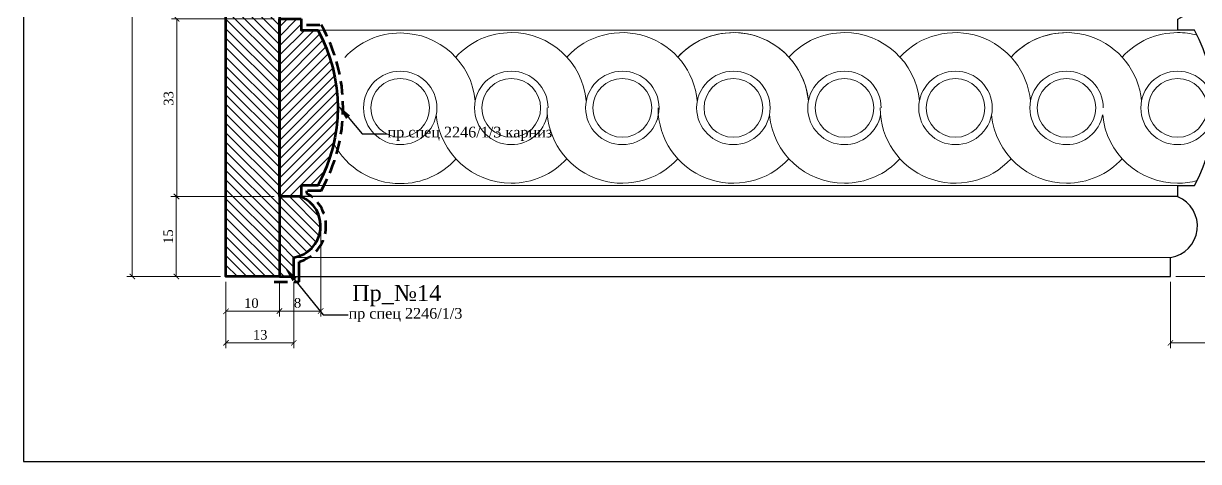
# Model space of a CAD drawing. Header units: millimetres. Extents: x 308988 to 309318, y -100826 to -100606.
# Drawn here: x 308988.4 to 309208.2, y -100826.3 to -100744.4 of the extents above; entities that cross this region are included whole.
import ezdxf
from ezdxf import colors
from ezdxf.entities.mleader import LeaderData, LeaderLine
from ezdxf.math import Vec2, Vec3

# ---------------------------------------------------------------- set-up
doc = ezdxf.new("R2010")
doc.units = ezdxf.units.MM
doc.header["$MEASUREMENT"] = 0
doc.linetypes.add('HIDDEN', pattern=[0.375, 0.25, -0.125])
doc.layers.add('Outside panel', color=7, linetype='Continuous', lineweight=18, true_color=0x7f5e57)
doc.layers.add('линия 50', color=1, linetype='Continuous', lineweight=140)
doc.layers.add('ШТАМП', color=7, linetype='Continuous', lineweight=5)
doc.layers.add('размеры в модели', color=7, linetype='Continuous')
doc.styles.add('ELECT', font='times.ttf')
doc.styles.get("Standard").update_dxf_attribs({"font": 'times.ttf'})
doc.dimstyles.new('M_1', dxfattribs={"dimtxt": 1.8, "dimasz": 1, "dimexe": 1, "dimexo": 1, "dimgap": 0.6, "dimtad": 1, "dimdec": 0, "dimdsep": 46, "dimtxsty": 'Standard', "dimblk": 'ARCHTICK', "dimcen": -5, "dimclrd": 7, "dimclre": 7, "dimclrt": 7, "dimadec": 0, "dimazin": 0, "dimtfac": 1, "dimtdec": 0, "dimtmove": 0, "dimatfit": 3, "dimfxl": 1, "dimtolj": 1, "dimtzin": 0, "dimlwd": 5, "dimlwe": 5, "dimarcsym": 0})

# ---------------------------------------------------------------- blocks, each defined once
blk = doc.blocks.new('_ArchTick')
at = {"color": 0, "linetype": 'ByBlock', "const_width": 0.15}
blk.add_lwpolyline([(-0.5, -0.5), (0.5, 0.5)], dxfattribs=at)
blk = doc.blocks.new('*D25')
at = {"color": 7, "lineweight": 5, "ltscale": 1000, "transparency": 16777216}
for p, q in [((309285.23, -100650.84), (309285.23, -100805.1)), ((309202.93, -100792.71), (309202.93, -100805.1)), ((309202.93, -100804.1), (309285.23, -100804.1))]:
    blk.add_line(p, q, dxfattribs=at)
at = {"layer": 'Defpoints', "color": 0, "ltscale": 1000, "transparency": 16777216}
for p in [(309285.23, -100649.84), (309202.93, -100791.71), (309285.23, -100804.1)]:
    blk.add_point(p, dxfattribs=at)
at = {"color": 7, "lineweight": 5, "ltscale": 1000, "transparency": 16777216, "rotation": 180}
blk.add_blockref('_ArchTick', (309202.93, -100804.1), dxfattribs=at)
at = {"color": 7, "lineweight": 5, "ltscale": 1000, "transparency": 16777216}
blk.add_blockref('_ArchTick', (309285.23, -100804.1), dxfattribs=at)
at = {"color": 7, "ltscale": 1000, "transparency": 16777216, "insert": (309242.8, -100802.59), "char_height": 1.8, "attachment_point": 5}
blk.add_mtext('\\A1;82', dxfattribs=at)
blk = doc.blocks.new('*D24')
at = {"color": 7, "lineweight": 5, "ltscale": 1000, "transparency": 16777216}
for p, q in [((309286.23, -100642.18), (309297.48, -100642.18)), ((309296.48, -100642.18), (309296.48, -100791.71)), ((309203.93, -100791.71), (309297.48, -100791.71))]:
    blk.add_line(p, q, dxfattribs=at)
at = {"layer": 'Defpoints', "color": 0, "ltscale": 1000, "transparency": 16777216}
for p in [(309285.23, -100642.18), (309202.93, -100791.71), (309296.48, -100791.71)]:
    blk.add_point(p, dxfattribs=at)
at = {"color": 7, "lineweight": 5, "ltscale": 1000, "transparency": 16777216}
for p, rotation in [((309296.48, -100642.18), 90), ((309296.48, -100791.71), 270)]:
    blk.add_blockref('_ArchTick', p, dxfattribs=dict(at, rotation=rotation))
at = {"color": 7, "ltscale": 1000, "transparency": 16777216, "insert": (309294.96, -100718.66), "char_height": 1.8, "attachment_point": 5, "rotation": 90}
blk.add_mtext('\\A1;150', dxfattribs=at)
blk = doc.blocks.new('*D23')
at = {"layer": 'Defpoints', "color": 0, "ltscale": 1000, "transparency": 16777216}
for p in [(309026.28, -100791.68), (309038.98, -100791.68), (309038.98, -100804.1)]:
    blk.add_point(p, dxfattribs=at)
at = {"layer": 'размеры в модели', "color": 7, "lineweight": 5, "ltscale": 1000, "transparency": 16777216}
for p, q in [((309026.28, -100792.68), (309026.28, -100805.1)), ((309038.98, -100792.68), (309038.98, -100805.1)), ((309026.28, -100804.1), (309038.98, -100804.1))]:
    blk.add_line(p, q, dxfattribs=at)
at = {"layer": 'размеры в модели', "color": 7, "lineweight": 5, "ltscale": 1000, "transparency": 16777216, "rotation": 180}
blk.add_blockref('_ArchTick', (309026.28, -100804.1), dxfattribs=at)
at = {"layer": 'размеры в модели', "color": 7, "lineweight": 5, "ltscale": 1000, "transparency": 16777216}
blk.add_blockref('_ArchTick', (309038.98, -100804.1), dxfattribs=at)
at = {"layer": 'размеры в модели', "color": 7, "ltscale": 1000, "transparency": 16777216, "insert": (309032.69, -100802.59), "char_height": 1.8, "attachment_point": 5}
blk.add_mtext('\\A1;13', dxfattribs=at)
blk = doc.blocks.new('*D22')
at = {"layer": 'Defpoints', "color": 0, "ltscale": 1000, "transparency": 16777216}
for p in [(309036.28, -100776.74), (309017, -100791.68), (309026.28, -100791.68)]:
    blk.add_point(p, dxfattribs=at)
at = {"layer": 'размеры в модели', "color": 7, "lineweight": 5, "ltscale": 1000, "transparency": 16777216}
for p, q in [((309035.28, -100776.74), (309016, -100776.74)), ((309017, -100776.74), (309017, -100791.68)), ((309025.28, -100791.68), (309016, -100791.68))]:
    blk.add_line(p, q, dxfattribs=at)
for p, rotation in [((309017, -100776.74), 90), ((309017, -100791.68), 270)]:
    blk.add_blockref('_ArchTick', p, dxfattribs=dict(at, rotation=rotation))
at = {"layer": 'размеры в модели', "color": 7, "ltscale": 1000, "transparency": 16777216, "insert": (309015.49, -100784.21), "char_height": 1.8, "attachment_point": 5, "rotation": 90}
blk.add_mtext('\\A1;15', dxfattribs=at)
blk = doc.blocks.new('*D21')
at = {"layer": 'Defpoints', "color": 0, "ltscale": 1000, "transparency": 16777216}
for p in [(309036.28, -100743.52), (309017.07, -100776.74), (309036.28, -100776.74)]:
    blk.add_point(p, dxfattribs=at)
at = {"layer": 'размеры в модели', "color": 7, "lineweight": 5, "ltscale": 1000, "transparency": 16777216}
for p, q in [((309035.28, -100743.52), (309016.07, -100743.52)), ((309017.07, -100743.52), (309017.07, -100776.74)), ((309035.28, -100776.74), (309016.07, -100776.74))]:
    blk.add_line(p, q, dxfattribs=at)
for p, rotation in [((309017.07, -100743.52), 90), ((309017.07, -100776.74), 270)]:
    blk.add_blockref('_ArchTick', p, dxfattribs=dict(at, rotation=rotation))
at = {"layer": 'размеры в модели', "color": 7, "ltscale": 1000, "transparency": 16777216, "insert": (309015.56, -100758.39), "char_height": 1.8, "attachment_point": 5, "rotation": 90}
blk.add_mtext('\\A1;33', dxfattribs=at)
blk = doc.blocks.new('*D12')
at = {"layer": 'Defpoints', "color": 0, "ltscale": 1000, "transparency": 16777216}
for p in [(309044, -100782.23), (309036.28, -100791.68), (309044, -100798.14)]:
    blk.add_point(p, dxfattribs=at)
at = {"layer": 'размеры в модели', "color": 7, "lineweight": 5, "ltscale": 1000, "transparency": 16777216}
for p, q in [((309044, -100783.23), (309044, -100799.14)), ((309036.28, -100792.68), (309036.28, -100799.14)), ((309036.28, -100798.14), (309044, -100798.14))]:
    blk.add_line(p, q, dxfattribs=at)
at = {"layer": 'размеры в модели', "color": 7, "lineweight": 5, "ltscale": 1000, "transparency": 16777216, "rotation": 180}
blk.add_blockref('_ArchTick', (309036.28, -100798.14), dxfattribs=at)
at = {"layer": 'размеры в модели', "color": 7, "lineweight": 5, "ltscale": 1000, "transparency": 16777216}
blk.add_blockref('_ArchTick', (309044, -100798.14), dxfattribs=at)
at = {"layer": 'размеры в модели', "color": 7, "ltscale": 1000, "transparency": 16777216, "insert": (309039.67, -100796.62), "char_height": 1.8, "attachment_point": 5}
blk.add_mtext('\\A1;8', dxfattribs=at)
blk = doc.blocks.new('*D11')
at = {"layer": 'Defpoints', "color": 0, "ltscale": 1000, "transparency": 16777216}
for p in [(309026.28, -100791.68), (309036.28, -100791.58), (309036.28, -100798.19)]:
    blk.add_point(p, dxfattribs=at)
at = {"layer": 'размеры в модели', "color": 7, "lineweight": 5, "ltscale": 1000, "transparency": 16777216}
for p, q in [((309026.28, -100792.68), (309026.28, -100799.19)), ((309036.28, -100792.58), (309036.28, -100799.19)), ((309026.28, -100798.19), (309036.28, -100798.19))]:
    blk.add_line(p, q, dxfattribs=at)
at = {"layer": 'размеры в модели', "color": 7, "lineweight": 5, "ltscale": 1000, "transparency": 16777216, "rotation": 180}
blk.add_blockref('_ArchTick', (309026.28, -100798.19), dxfattribs=at)
at = {"layer": 'размеры в модели', "color": 7, "lineweight": 5, "ltscale": 1000, "transparency": 16777216}
blk.add_blockref('_ArchTick', (309036.28, -100798.19), dxfattribs=at)
at = {"layer": 'размеры в модели', "color": 7, "ltscale": 1000, "transparency": 16777216, "insert": (309031.03, -100796.67), "char_height": 1.8, "attachment_point": 5}
blk.add_mtext('\\A1;10', dxfattribs=at)
blk = doc.blocks.new('*D10')
at = {"layer": 'Defpoints', "color": 0, "ltscale": 1000, "transparency": 16777216}
for p in [(309026.28, -100642.18), (309008.77, -100791.68), (309026.28, -100791.68)]:
    blk.add_point(p, dxfattribs=at)
at = {"layer": 'размеры в модели', "color": 7, "lineweight": 5, "ltscale": 1000, "transparency": 16777216}
for p, q in [((309025.28, -100642.18), (309007.77, -100642.18)), ((309008.77, -100642.18), (309008.77, -100791.68)), ((309025.28, -100791.68), (309007.77, -100791.68))]:
    blk.add_line(p, q, dxfattribs=at)
for p, rotation in [((309008.77, -100642.18), 90), ((309008.77, -100791.68), 270)]:
    blk.add_blockref('_ArchTick', p, dxfattribs=dict(at, rotation=rotation))
at = {"layer": 'размеры в модели', "color": 7, "ltscale": 1000, "transparency": 16777216, "insert": (309007.26, -100713.72), "char_height": 1.8, "attachment_point": 5, "rotation": 90}
blk.add_mtext('\\A1;150', dxfattribs=at)

msp = doc.modelspace()

# ---------------------------------------------------------------- hatches: boundary and pattern name
at = {"layer": 'Outside panel', "ltscale": 1000}
h = msp.add_hatch(dxfattribs=at)
h.set_pattern_fill('ANSI31', color=5, scale=10, angle=90)
h.set_pattern_definition([(135, (-246.424, -8681.7024), (-0.8838834765, -0.8838834765), [])])
h.paths.add_polyline_path([(309036.28, -100642.18), (309026.28, -100642.18), (309026.28, -100791.68), (309036.28, -100791.68)])
h = msp.add_hatch(dxfattribs=at)
h.set_pattern_fill('ANSI31', color=256, scale=10)
h.set_pattern_definition([(45, (795.7701, -8404.2381), (-0.8838834765, 0.8838834765), [])])
h.paths.add_polyline_path([(309043.47, -100745.6), (309040.35, -100745.6), (309040.35, -100743.52), (309036.28, -100743.52), (309036.28, -100776.74), (309040.35, -100776.74), (309040.35, -100774.65), (309043.47, -100774.65, 0.255376)])
h = msp.add_hatch(dxfattribs=at)
h.set_pattern_fill('ANSI31', color=256, scale=10, angle=90)
h.set_pattern_definition([(135, (1129.3609, -8399.4026), (-0.8838834765, -0.8838834765), [])])
h.paths.add_polyline_path([(309040.35, -100776.74), (309036.28, -100776.74), (309036.28, -100791.68), (309038.98, -100791.68), (309038.98, -100790.69), (309038.98, -100788.11, 0.753499)])

# ---------------------------------------------------------------- linework, layer by layer
at = {"color": 7, "lineweight": 15, "ltscale": 1000}
for p, q in [((309204.31, -100745.6), (309040.35, -100745.6)), ((309038.98, -100788.11), (309203.1, -100788.11))]:
    msp.add_line(p, q, dxfattribs=at)
at = {"color": 7, "lineweight": 15}
msp.add_line((309207.44, -100774.65), (309040.35, -100774.65), dxfattribs=at)
at = {"color": 7}
for p, q in [((309204.31, -100776.74), (309040.35, -100776.74)), ((309038.98, -100791.68), (309202.93, -100791.68))]:
    msp.add_line(p, q, dxfattribs=at)
at = {"color": 6, "ltscale": 1000}
msp.add_lwpolyline([(308988.42, -100826.28), (309318.42, -100826.28), (309318.42, -100606.28), (308988.42, -100606.28)], close=True, dxfattribs=at)
at = {"color": 7}
msp.add_lwpolyline([(309202.93, -100791.71), (309202.94, -100790.72), (309202.94, -100788.14, 0.753499), (309204.31, -100776.77), (309204.31, -100774.68), (309207.43, -100774.68, 0.255376), (309207.43, -100745.63), (309204.31, -100745.63), (309204.31, -100743.55, 0.753499), (309202.94, -100732.17), (309202.94, -100728.61, 0.161045), (309213.17, -100724.78, 0.19307)], format="xyb", dxfattribs=at)
at = {"lineweight": 15}
for centre, radius in [((309058.87, -100760.16), 6.87), ((309100.41, -100760.16), 6.87), ((309121.18, -100760.16), 6.87), ((309162.72, -100760.16), 6.87), ((309058.87, -100760.16), 5.49), ((309100.41, -100760.16), 5.49), ((309121.18, -100760.16), 5.49), ((309162.72, -100760.16), 5.49)]:
    msp.add_circle(centre, radius, dxfattribs=at)
for centre, radius, start, end in [((309058.89, -100760.23), 14.08, 90, 137.5149), ((309058.89, -100760.23), 14.08, 5.3414, 90), ((309079.64, -100760.16), 14.08, 90, 137.5149), ((309079.64, -100760.16), 14.08, 5.3414, 90), ((309100.41, -100760.16), 14.08, 5.3414, 137.5149), ((309121.18, -100760.16), 14.08, 5.3414, 137.5149), ((309121.18, -100760.16), 14.08, 5.3414, 90), ((309141.95, -100760.16), 14.08, 90, 137.5149), ((309141.95, -100760.16), 14.08, 5.3414, 90), ((309162.72, -100760.16), 14.08, 5.3414, 137.5149), ((309183.49, -100760.16), 14.08, 90, 137.5149), ((309079.64, -100760.16), 6.87, 90, 270), ((309079.64, -100760.16), 6.87, 0, 90), ((309141.95, -100760.16), 6.87, 90, 270), ((309141.95, -100760.16), 6.87, 0, 90), ((309183.49, -100760.16), 6.87, 90, 270), ((309079.64, -100760.16), 5.49, 90, 270), ((309079.64, -100760.16), 5.49, 270, 90), ((309141.95, -100760.16), 5.49, 90, 270), ((309141.95, -100760.16), 5.49, 270, 90), ((309183.49, -100760.16), 5.49, 90, 270), ((309079.64, -100760.16), 14.08, 185.3414, 270), ((309079.64, -100760.16), 6.87, 270, 349.0076), ((309100.41, -100760.16), 14.08, 180, 317.5149), ((309121.18, -100760.16), 14.08, 180, 317.5149), ((309141.95, -100760.16), 14.08, 185.3414, 270), ((309141.95, -100760.16), 6.87, 270, 349.0076), ((309162.72, -100760.16), 14.08, 180, 317.5149), ((309183.49, -100760.16), 14.08, 185.3414, 270), ((309058.89, -100760.23), 14.08, 207.8106, 270), ((309058.89, -100760.23), 14.08, 270, 317.5149), ((309079.64, -100760.16), 14.08, 270, 317.5149), ((309141.95, -100760.16), 14.08, 270, 317.5149)]:
    msp.add_arc(centre, radius, start, end, dxfattribs=at)
at = {"lineweight": 5}
msp.add_arc((309121.18, -100760.16), 14.08, 90, 137.5149, dxfattribs=at)
at = {"color": 7, "lineweight": 15}
for centre, radius, start, end in [((309183.49, -100760.16), 14.08, 5.3414, 137.5149), ((309204.26, -100760.16), 14.08, 90, 137.5149), ((309204.26, -100760.16), 14.08, 74.9779, 90), ((309183.49, -100760.16), 6.87, 0, 90), ((309204.26, -100760.16), 6.87, 90, 270), ((309204.26, -100760.16), 6.87, 0, 90), ((309183.49, -100760.16), 5.49, 270, 90), ((309204.26, -100760.16), 5.49, 90, 270), ((309204.26, -100760.16), 5.49, 270, 90), ((309183.49, -100760.16), 6.87, 270, 349.0076), ((309204.26, -100760.16), 14.08, 185.3414, 270), ((309204.26, -100760.16), 6.87, 270, 349.0076), ((309183.49, -100760.16), 14.08, 270, 317.5149)]:
    msp.add_arc(centre, radius, start, end, dxfattribs=at)
at = {"color": 7, "lineweight": 5}
msp.add_arc((309204.26, -100760.16), 14.08, 270, 285.0221, dxfattribs=at)
at = {"layer": 'линия 50', "color": 7}
msp.add_lwpolyline([(309026.28, -100642.18), (309036.28, -100642.18), (309036.28, -100791.68), (309026.28, -100791.68)], close=True, dxfattribs=at)
for points in [[(309040.35, -100743.52), (309040.35, -100745.6), (309043.47, -100745.6, -0.255376), (309043.47, -100774.65), (309040.35, -100774.65), (309040.35, -100776.74), (309036.28, -100776.74), (309036.28, -100743.52)], [(309040.35, -100776.74), (309036.28, -100776.74), (309036.28, -100791.68), (309038.98, -100791.68), (309038.98, -100790.69), (309038.98, -100788.11, 0.753499)]]:
    msp.add_lwpolyline(points, format="xyb", close=True, dxfattribs=at)
at = {"layer": 'линия 50', "color": 1, "linetype": 'HIDDEN', "ltscale": 10, "true_color": 0xff0909}
for points in [[(309041.35, -100744.6), (309044.06, -100744.6, -0.26555), (309044.06, -100775.65), (309041.35, -100775.65), (309041.35, -100776.11)], [(309035.28, -100792.68), (309039.97, -100792.68), (309039.98, -100790.7), (309039.98, -100788.91, 0.67009), (309041.35, -100776.11)]]:
    msp.add_lwpolyline(points, format="xyb", dxfattribs=at)

# ---------------------------------------------------------------- texts
at = {"color": 5, "ltscale": 1000, "style": 'ELECT'}
msp.add_text('Пр_№14', height=3, dxfattribs=at).set_placement((309049.88, -100796.27))

# ---------------------------------------------------------------- dimensions: what is measured, and where the dimension line sits
at = {"color": 5, "ltscale": 1000}
dim = msp.add_linear_dim(base=(309296.48, -100791.71), p1=(309285.23, -100642.18), p2=(309202.93, -100791.71), angle=90, dimstyle='M_1', dxfattribs=at)
dim.commit()
dim.dimension.update_dxf_attribs({"geometry": '*D24', "text_midpoint": (309296.48, -100718.66), "dimtype": 128})
at = {"color": 7, "ltscale": 1000}
dim = msp.add_linear_dim(base=(309285.23, -100804.1), p1=(309202.93, -100791.71), p2=(309285.23, -100649.84), dimstyle='M_1', dxfattribs=at)
dim.commit()
dim.dimension.update_dxf_attribs({"geometry": '*D25', "text_midpoint": (309242.8, -100804.1), "dimtype": 128})
at = {"layer": 'размеры в модели', "color": 5, "ltscale": 1000}
for base, p1, p2, picture, middle in [((309008.77254125, -100791.67646189), (309026.27648352, -100642.17646189), (309026.27648352, -100791.67646189), '*D10', (309008.77254125, -100713.71872411)), ((309017.07, -100776.74), (309036.28, -100743.52), (309036.28, -100776.74), '*D21', (309017.07, -100758.39)), ((309017, -100791.68), (309036.28, -100776.74), (309026.28, -100791.68), '*D22', (309017, -100784.21))]:
    dim = msp.add_linear_dim(base=base, p1=p1, p2=p2, angle=90, dimstyle='M_1', dxfattribs=at)
    dim.commit()
    dim.dimension.update_dxf_attribs({"geometry": picture, "text_midpoint": middle, "dimtype": 128})
for base, p1, p2, picture, middle in [((309044, -100798.14), (309036.28, -100791.68), (309044, -100782.23), '*D12', (309039.67, -100798.14)), ((309036.28, -100798.19), (309026.28, -100791.68), (309036.28, -100791.58), '*D11', (309031.03, -100798.19)), ((309038.98, -100804.1), (309026.28, -100791.68), (309038.98, -100791.68), '*D23', (309032.69, -100804.1))]:
    dim = msp.add_linear_dim(base=base, p1=p1, p2=p2, dimstyle='M_1', dxfattribs=at)
    dim.commit()
    dim.dimension.update_dxf_attribs({"geometry": picture, "text_midpoint": middle, "dimtype": 128})

# ---------------------------------------------------------------- leaders
at = {"layer": 'размеры в модели', "color": 7, "ltscale": 1000}
ml = msp.add_multileader_mtext('Standard', dxfattribs=at)
ml.set_content('\\A1;пр спец 2246/1/3 ', color=7)
ml.set_leader_properties()
ml.build(insert=Vec2(0, 0))
ml.multileader.update_dxf_attribs({"text_right_attachment_type": 6, "dogleg_length": 0.36, "arrow_head_size": 3})
ctx = ml.context
ctx.base_point, ctx.char_height, ctx.arrow_head_size, ctx.landing_gap_size, ctx.plane_origin = Vec3(309049.48, -100741.28), 2, 3, 0.09, Vec3(309019.47, -100763.22)
ctx.right_attachment = 6
notes = []
notes.append((ctx, [(1, (1, 1, 0), (309044.81, -100741.28), (1, 0), 4.68, [(0, [(309037.59, -100732.31)], 0, [])])]))
ctx.mtext.insert, ctx.mtext.flow_direction = Vec3(309049.57, -100739.97), 5
ml = msp.add_multileader_mtext('Standard', dxfattribs=at)
ml.set_content('\\A1;пр спец 2246/1/3 ', color=7)
ml.set_leader_properties()
ml.build(insert=Vec2(0, 0))
ml.multileader.update_dxf_attribs({"text_right_attachment_type": 6, "dogleg_length": 0.36, "arrow_head_size": 3})
ctx = ml.context
ctx.base_point, ctx.char_height, ctx.arrow_head_size, ctx.landing_gap_size, ctx.plane_origin = Vec3(309049.12, -100798.88), 2, 3, 0.09, Vec3(309019.1, -100820.82)
ctx.right_attachment = 6
notes.append((ctx, [(1, (1, 1, 0), (309044.44, -100798.88), (1, 0), 4.68, [(0, [(309037.22, -100789.91)], 0, [])])]))
ctx.mtext.insert, ctx.mtext.flow_direction = Vec3(309049.21, -100797.57), 5
at = {"layer": 'ШТАМП', "color": 0, "lineweight": -3}
ml = msp.add_multileader_mtext('Standard', dxfattribs=at)
ml.set_content('\\A1;пр спец 2246/1/3 карниз', color=7)
ml.set_leader_properties()
ml.build(insert=Vec2(0, 0))
ml.multileader.update_dxf_attribs({"text_right_attachment_type": 6, "dogleg_length": 0.36, "arrow_head_size": 3})
ctx = ml.context
ctx.base_point, ctx.char_height, ctx.arrow_head_size, ctx.landing_gap_size, ctx.plane_origin = Vec3(309056.41, -100765), 2, 3, 0.09, Vec3(309029.07, -100790.52)
ctx.right_attachment = 6
notes.append((ctx, [(1, (1, 1, 0), (309051.74, -100765), (1, 0), 4.68, [(0, [(309047.18, -100759.61)], 0, [])])]))
ctx.mtext.insert, ctx.mtext.flow_direction = Vec3(309056.5, -100763.68), 5
for ctx, leaders in notes:
    for number, flags, end, landing, length, lines in leaders:
        leader = LeaderData()
        leader.index, (leader.has_last_leader_line, leader.has_dogleg_vector, leader.attachment_direction) = number, flags
        leader.last_leader_point, leader.dogleg_vector, leader.dogleg_length = Vec3(end), Vec3(landing), length
        for number, points, colour, breaks in lines:
            line = LeaderLine()
            line.index, line.vertices, line.color, line.breaks = number, Vec3.list(points), colors.encode_raw_color(colour), breaks
            leader.lines.append(line)
        ctx.leaders.append(leader)

doc.saveas('drawing.dxf')
